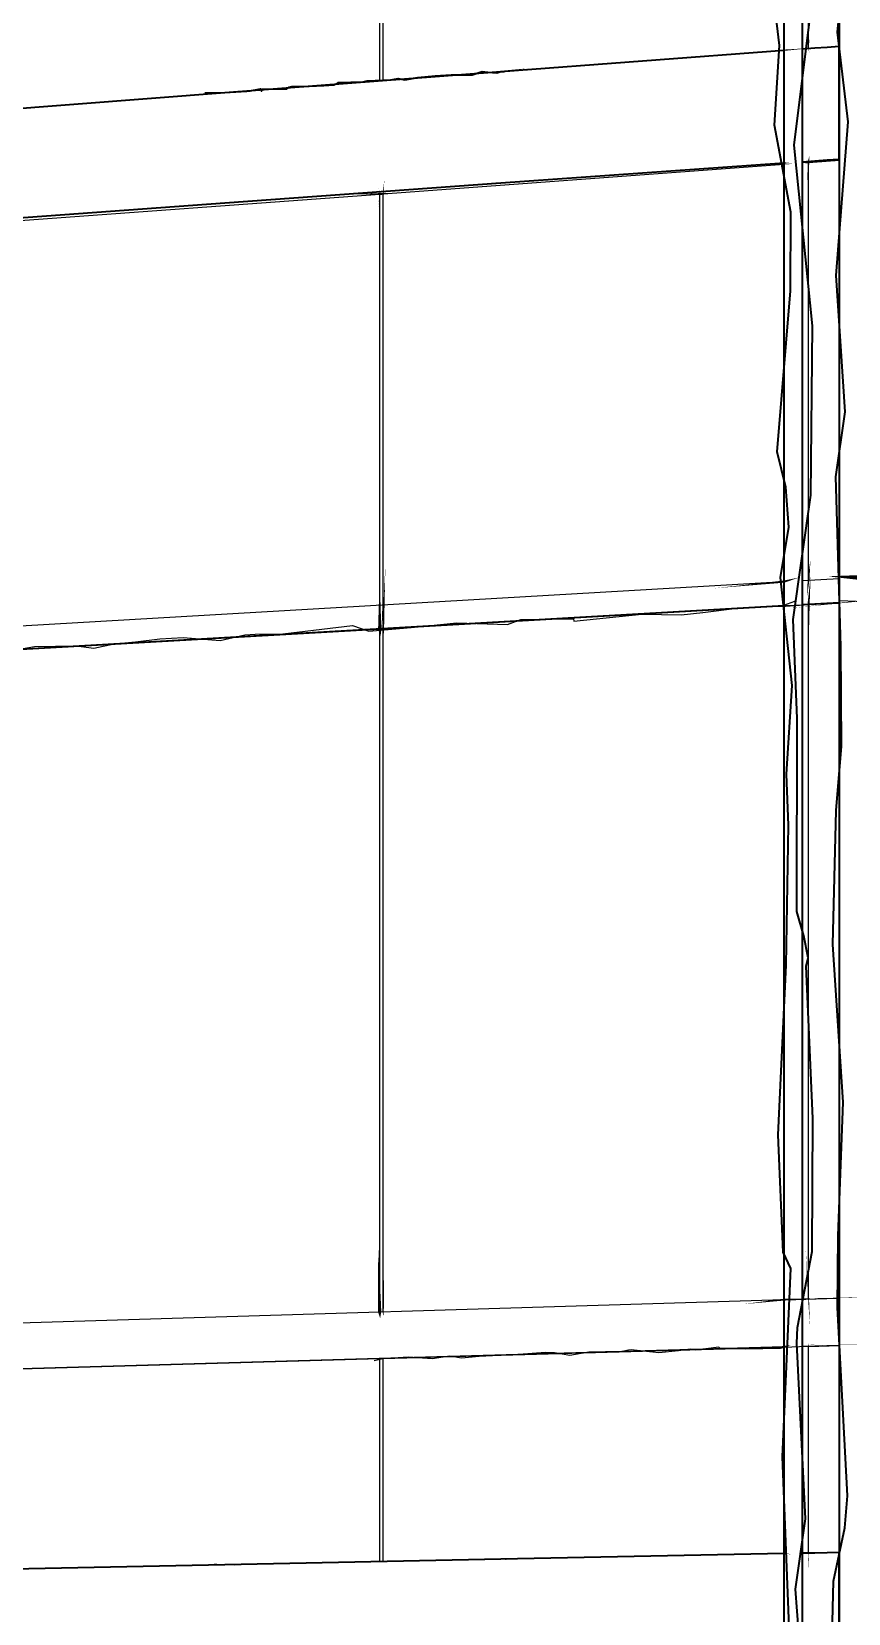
# Model space of a CAD drawing. Header units: inches. Extents: x -877 to 882, y -418 to 410.
# Drawn here: x -201.4 to -124.3, y -49.8 to 99.5 of the extents above; entities that cross this region are included whole.
import ezdxf

# ---------------------------------------------------------------- set-up
doc = ezdxf.new("R2010")
doc.units = ezdxf.units.IN
doc.header["$LTSCALE"] = 0.5
doc.header["$MEASUREMENT"] = 0
doc.layers.get('0').update_dxf_attribs({"lineweight": 18})
for name, color, linetype, lineweight in [('A-Glaz-Curt', 52, 'Continuous', 35), ('A-Glaz-Curt-Unit', 51, 'Continuous', 25), ('A-Wall', 113, 'Continuous', 35)]:
    doc.layers.add(name, color=color, linetype=linetype, lineweight=lineweight)

# ---------------------------------------------------------------- blocks, each defined once
blk = doc.blocks.new('*U12')
at = {"color": 7, "linetype": 'Continuous', "lineweight": -3}
for p, q in [((-127.89, 87.18), (-127.69, 87.19)), ((-206.31, -26.81), (-168.58, -25.73)), ((-168.58, -25.73), (-168.25, -25.72))]:
    blk.add_line(p, q, dxfattribs=at)
at = {"layer": 'A-Glaz-Curt', "color": 143, "linetype": 'Continuous', "lineweight": 35}
for p, q in [((-130.37, -232.26), (-130.37, 295.67)), ((-128.64, -232.35), (-128.64, 295.92)), ((-125.17, -232.53), (-125.17, 296.44)), ((-157.15, 95.75), (-130.37, 97.75)), ((-130.37, 87.11), (-130.37, 97.75)), ((-130.37, 97.75), (-130.37, 97.75)), ((-128.64, 97.88), (-127.49, 97.96)), ((-128.64, 87.23), (-128.64, 97.88)), ((-127.49, 97.96), (-126.33, 98.05)), ((-126.33, 98.05), (-125.18, 98.13)), ((-125.18, 87.47), (-125.18, 98.13)), ((-125.18, 98.13), (-125.17, 98.13)), ((-183.21, 93.76), (-157.15, 95.75)), ((-208.54, 91.8), (-183.21, 93.76)), ((-157.15, 85.22), (-130.37, 87.11)), ((-130.37, 87.11), (-130.37, 87.11)), ((-128.64, 87.23), (-127.49, 87.31)), ((-128.64, 87.23), (-128.08, 87.16)), ((-127.49, 87.31), (-126.33, 87.39)), ((-126.33, 87.39), (-125.18, 87.47)), ((-125.18, 87.47), (-125.17, 87.47)), ((-183.21, 83.34), (-157.15, 85.22)), ((-208.54, 81.49), (-183.21, 83.34)), ((-183.21, -45.15), (-157.15, -44.63)), ((-157.15, -44.63), (-130.37, -44.09)), ((-130.37, -54.73), (-130.37, -44.09)), ((-130.37, -44.09), (-130.37, -44.09)), ((-128.64, -44.06), (-127.49, -44.04)), ((-128.64, -54.71), (-128.64, -44.06)), ((-127.49, -44.04), (-126.33, -44.01)), ((-126.33, -44.01), (-125.18, -43.99)), ((-125.18, -54.65), (-125.18, -43.99)), ((-125.18, -43.99), (-125.17, -43.99)), ((-208.54, -45.68), (-183.21, -45.15))]:
    blk.add_line(p, q, dxfattribs=at)
at = {"layer": 'A-Glaz-Curt-Unit', "color": 141, "linetype": 'Continuous', "lineweight": 25}
for p, q in [((-128.08, 97.92), (-128.08, 117.31)), ((-168.25, 84.2), (-130.37, 87)), ((-128.08, 87.16), (-127.89, 87.18)), ((-128.08, 47.73), (-128.08, 87.16)), ((-127.69, 87.19), (-125.17, 87.36)), ((-206.31, 81.39), (-168.58, 84.17)), ((-168.25, 43.14), (-130.37, 45.3)), ((-128.08, 45.43), (-125.17, 45.58)), ((-128.08, -20.09), (-128.08, 45.43)), ((-206.31, 40.97), (-168.58, 43.12)), ((-168.25, -25.72), (-130.37, -24.64)), ((-128.08, -24.57), (-125.17, -24.49)), ((-128.08, -44.05), (-128.08, -24.57))]:
    blk.add_line(p, q, dxfattribs=at)
at = {"layer": 'A-Glaz-Curt-Unit', "color": 143, "linetype": 'Continuous', "lineweight": 25}
for p, q in [((-168.58, 94.88), (-168.58, 113.83)), ((-168.25, 94.9), (-168.25, 113.86)), ((-168.58, 84.17), (-168.25, 84.2)), ((-168.58, 45.39), (-168.58, 84.17)), ((-168.25, 45.41), (-168.25, 84.2)), ((-128.64, 47.7), (-125.18, 47.89)), ((-125.18, 45.67), (-125.18, 47.89)), ((-125.18, 47.89), (-125.17, 47.89)), ((-206.9, 43.17), (-130.4, 47.6)), ((-130.4, 45.38), (-130.4, 47.6)), ((-130.4, 47.6), (-130.37, 47.6)), ((-128.64, 45.48), (-128.64, 47.7)), ((-206.9, 41.02), (-130.4, 45.38)), ((-130.4, 45.38), (-130.37, 45.38)), ((-128.64, 45.48), (-125.18, 45.67)), ((-128.64, 45.48), (-128.08, 45.43)), ((-125.18, 45.67), (-125.17, 45.67)), ((-168.58, 43.12), (-168.25, 43.14)), ((-168.58, -21.32), (-168.58, 43.12)), ((-168.25, -21.31), (-168.25, 43.14)), ((-206.9, -22.49), (-130.4, -20.16)), ((-130.4, -24.59), (-130.4, -20.16)), ((-130.4, -20.16), (-130.37, -20.16)), ((-128.64, -20.11), (-125.18, -20.01)), ((-128.64, -24.54), (-128.64, -20.11)), ((-125.18, -24.45), (-125.18, -20.01)), ((-125.18, -20.01), (-125.17, -20.01)), ((-206.9, -26.79), (-130.4, -24.59)), ((-130.4, -24.59), (-130.37, -24.59)), ((-128.64, -24.54), (-125.18, -24.45)), ((-128.64, -24.54), (-128.08, -24.57)), ((-125.18, -24.45), (-125.17, -24.45)), ((-168.58, -44.86), (-168.58, -25.73)), ((-168.25, -44.85), (-168.25, -25.72))]:
    blk.add_line(p, q, dxfattribs=at)
blk = doc.blocks.new('New Napkin Sketch')
at = {"layer": 'A-Wall', "color": 143, "linetype": 'Continuous', "lineweight": 25}
for p, q in [((-168.58, 94.88), (-168.58, 113.83)), ((-168.25, 94.9), (-168.25, 113.86)), ((-168.58, 84.17), (-168.25, 84.2)), ((-128.64, 47.7), (-125.18, 47.89)), ((-125.18, 45.67), (-125.18, 47.89)), ((-125.18, 47.89), (-125.17, 47.89)), ((-130.4, 45.38), (-130.4, 47.6)), ((-130.4, 47.6), (-130.37, 47.6)), ((-128.64, 45.48), (-128.64, 47.7)), ((-130.4, 45.38), (-130.37, 45.38)), ((-128.64, 45.48), (-125.18, 45.67)), ((-128.64, 45.48), (-128.08, 45.43)), ((-125.18, 45.67), (-125.17, 45.67)), ((-168.58, 43.12), (-168.25, 43.14)), ((-130.4, -24.59), (-130.4, -20.16)), ((-130.4, -20.16), (-130.37, -20.16)), ((-128.64, -20.11), (-125.18, -20.01)), ((-128.64, -24.54), (-128.64, -20.11)), ((-125.18, -24.45), (-125.18, -20.01)), ((-125.18, -20.01), (-125.17, -20.01)), ((-130.4, -24.59), (-130.37, -24.59)), ((-128.64, -24.54), (-125.18, -24.45)), ((-128.64, -24.54), (-128.08, -24.57)), ((-125.18, -24.45), (-125.17, -24.45)), ((-168.58, -44.86), (-168.58, -25.73)), ((-168.25, -44.85), (-168.25, -25.72))]:
    blk.add_line(p, q, dxfattribs=at)
at = {"layer": 'A-Wall', "color": 143, "linetype": 'Continuous', "lineweight": 35}
for p, q in [((-130.37, 87.11), (-130.37, 97.75)), ((-130.37, 97.75), (-130.37, 97.75)), ((-128.64, 97.88), (-127.49, 97.96)), ((-128.64, 87.23), (-128.64, 97.88)), ((-127.49, 97.96), (-126.33, 98.05)), ((-126.33, 98.05), (-125.18, 98.13)), ((-125.18, 87.47), (-125.18, 98.13)), ((-125.18, 98.13), (-125.17, 98.13)), ((-130.37, 87.11), (-130.37, 87.11)), ((-128.64, 87.23), (-127.49, 87.31)), ((-128.64, 87.23), (-128.08, 87.16)), ((-127.49, 87.31), (-126.33, 87.39)), ((-126.33, 87.39), (-125.18, 87.47)), ((-125.18, 87.47), (-125.17, 87.47)), ((-130.37, -54.73), (-130.37, -44.09)), ((-130.37, -44.09), (-130.37, -44.09)), ((-128.64, -44.06), (-127.49, -44.04)), ((-128.64, -54.71), (-128.64, -44.06)), ((-127.49, -44.04), (-126.33, -44.01)), ((-126.33, -44.01), (-125.18, -43.99)), ((-125.18, -54.65), (-125.18, -43.99)), ((-125.18, -43.99), (-125.17, -43.99))]:
    blk.add_line(p, q, dxfattribs=at)
at = {"layer": 'A-Wall', "color": 141, "linetype": 'Continuous', "lineweight": 25}
for p, q in [((-128.08, 87.16), (-127.89, 87.18)), ((-127.69, 87.19), (-125.17, 87.36)), ((-128.08, 45.43), (-125.17, 45.58)), ((-128.08, -24.57), (-125.17, -24.49))]:
    blk.add_line(p, q, dxfattribs=at)
at = {"layer": 'A-Wall', "color": 7, "linetype": 'Continuous', "lineweight": -3}
for p, q in [((-127.89, 87.18), (-127.69, 87.19)), ((-168.58, -25.73), (-168.25, -25.72))]:
    blk.add_line(p, q, dxfattribs=at)
at = {"layer": 'A-Wall', "color": 143, "linetype": 'Continuous', "lineweight": 35, "extrusion": (0, 0, -1)}
for points in [[(129.89, -51.87), (130.55, -34.99), (129.76, -17.21), (130.48, -15.67), (130.96, -4.61), (130.21, 11.41), (129.98, 24.61), (130.15, 29.44), (129.62, 37.81), (130.72, 48), (129.94, 52.73), (130.23, 56.51), (131.06, 59.85), (129.78, 75.05), (129.76, 82.48), (131.29, 90.69), (130.82, 98.21), (131.07, 100.3)], [(128.38, -59.95), (129.3, -47.49), (128.38, -40.84), (129.18, -24.28), (129.12, -22.78), (127.74, -15.63), (127.68, -3.06), (128.32, 11.31), (128.13, 12.11), (128.54, 14.17), (129.19, 16.47), (129.16, 34.67), (129.53, 44.03), (127.88, 55.76), (127.71, 71.75), (129.44, 88.78), (127.86, 101.45)], [(125.84, -51.84), (125.71, -46.72), (124.66, -41.71), (124.4, -38.67), (125.36, -20.91), (125.28, -14.13), (124.8, -1.53), (125.8, 13.36), (125.48, 25.99), (124.96, 32.06), (125.02, 41.47), (125.51, 57.5), (124.61, 63.61), (125.48, 76.48), (124.35, 91), (125.34, 99.44), (124.75, 105.56)], [(185.1, 93.72), (183.21, 93.76), (181.14, 93.88), (180.82, 93.92), (179.84, 94.11), (179.75, 93.9), (179.64, 94.08), (177.35, 94.11), (177.24, 94.16), (177.12, 94.25), (176.87, 94.33), (175.94, 94.32), (173.85, 94.42), (172.9, 94.49), (172.56, 94.64), (172.51, 94.71), (170.14, 94.75), (169.77, 94.87), (167.53, 94.95), (166.84, 95.09), (166.21, 94.96), (164.97, 95.17), (163.34, 95.33), (161.82, 95.43), (159.85, 95.42), (158.89, 95.74), (158.38, 95.68), (157.53, 95.6), (157.15, 95.75), (156.81, 95.73)]]:
    blk.add_lwpolyline(points, dxfattribs=at)
at = {"layer": 'A-Wall', "color": 141, "linetype": 'Continuous', "lineweight": 25, "extrusion": (0, 0, -1)}
for points in [[(128.01, 97.49, 0, 0.0563, 0), (128.08, 97.92, 0.0563, 0, 0), (127.99, 99.05, 0, 0, 0), (128.14, 100.58, 0, 0, 0), (128.05, 101.54, 0, 0, 0), (128.01, 103.2, 0, 0, 0), (128.07, 103.45, 0, 0, 0), (128.07, 104.16, 0, 0, 0), (128.03, 104.25, 0, 0, 0), (127.98, 105.21, 0, 0, 0), (128.1, 106.69, 0, 0, 0), (128.13, 107.56, 0, 0, 0), (127.99, 109.1, 0, 0, 0), (128.15, 109.15, 0, 0, 0), (128.15, 110.05, 0, 0, 0), (128.01, 110.17, 0, 0, 0), (128.11, 111.32, 0, 0, 0), (128.03, 113.12, 0, 0, 0), (128.04, 114.6, 0, 0, 0), (128.01, 115, 0, 0, 0), (128.05, 115.58, 0, 0, 0), (128.07, 117.14, 0, 0.0267, 0), (128.08, 117.31, 0.0267, 0, 0), (128.07, 118.74, 0, 0, 0)], [(171.18, 84.15, 0, 0.16, 0), (168.25, 84.2, 0.16, 0, 0), (167.55, 84.27, 0, 0, 0), (165.94, 84.32, 0, 0, 0), (162.69, 84.79, 0, 0, 0), (160.64, 84.77, 0, 0, 0), (157.28, 85.01, 0, 0, 0), (153.52, 85.35, 0, 0, 0), (152.61, 85.31, 0, 0, 0), (149.31, 85.58, 0, 0, 0), (146.87, 85.87, 0, 0, 0), (144.96, 85.9, 0, 0, 0), (144.05, 85.85, 0, 0, 0), (141.62, 86.06, 0, 0, 0), (139.82, 86.3, 0, 0, 0), (138.98, 86.42, 0, 0, 0), (138.75, 86.56, 0, 0, 0), (136.7, 86.37, 0, 0, 0), (133.34, 86.85, 0, 0, 0), (132.27, 86.94, 0, 0.0372, 0), (130.37, 87, 0.0372, 0, 0), (129.77, 87, 0, 0, 0)], [(128.24, 46.14, 0, 0.17, 0), (128.08, 47.73, 0.17, 0, 0), (127.9, 49.72, 0, 0, 0), (127.9, 53, 0, 0, 0), (128.25, 56.23, 0, 0, 0), (128.11, 59.17, 0, 0, 0), (128.1, 61.1, 0, 0, 0), (127.98, 63.15, 0, 0, 0), (127.94, 64.33, 0, 0, 0), (128.09, 67.84, 0, 0, 0), (127.95, 68.69, 0, 0, 0), (128.23, 69.76, 0, 0, 0), (127.96, 71.34, 0, 0, 0), (128.17, 71.74, 0, 0, 0), (127.89, 74.05, 0, 0, 0), (128.17, 76.03, 0, 0, 0), (128.24, 77.49, 0, 0, 0), (128.08, 77.72, 0, 0, 0), (127.92, 79.32, 0, 0, 0), (127.96, 83.21, 0, 0, 0), (128.22, 83.61, 0, 0, 0), (128.2, 85.34, 0, 0.16, 0), (128.08, 87.16, 0.16, 0, 0), (128, 87.85, 0, 0, 0)], [(208.95, 81.13, 0, 0.0141, 0), (206.31, 81.39, 0.0141, 0, 0), (202.91, 81.5, 0, 0, 0), (202.03, 81.54, 0, 0, 0), (198.6, 81.85, 0, 0, 0), (195.91, 82, 0, 0, 0), (193.97, 82.28, 0, 0, 0), (190.81, 82.4, 0, 0, 0), (189.83, 82.44, 0, 0, 0), (186.35, 83, 0, 0, 0), (182.69, 83.29, 0, 0, 0), (180.15, 83.37, 0, 0, 0), (177.75, 83.36, 0, 0, 0), (177.33, 83.62, 0, 0, 0), (175.17, 83.72, 0, 0, 0), (172.56, 83.85, 0, 0, 0), (172.44, 83.8, 0, 0, 0), (170.27, 84.2, 0, 0.15, 0), (168.58, 84.17, 0.15, 0, 0), (168.3, 84.07, 0, 0, 0)], [(127.94, -22.77, 0, 0.0906, 0), (128.08, -20.09, 0.0906, 0, 0), (128.35, -15.43, 0, 0, 0), (128.15, -12.68, 0, 0, 0), (128.32, -10.78, 0, 0, 0), (127.86, -6.46, 0, 0, 0), (128.26, -5.69, 0, 0, 0), (128.33, 0.29, 0, 0, 0), (128.3, 1.84, 0, 0, 0), (128, 3.28, 0, 0, 0), (127.89, 9.04, 0, 0, 0), (128.09, 15.15, 0, 0, 0), (127.8, 17.43, 0, 0, 0), (128.19, 22.72, 0, 0, 0), (127.84, 22.95, 0, 0, 0), (128.31, 26.34, 0, 0, 0), (128.26, 28.09, 0, 0, 0), (128.3, 31.31, 0, 0, 0), (127.83, 32.14, 0, 0, 0), (127.77, 35.34, 0, 0, 0), (128.08, 41.11, 0, 0.204, 0), (128.08, 45.43, 0.204, 0, 0), (127.89, 48.06, 0, 0, 0)], [(168.64, 43.18, 0, 0.133, 0), (168.25, 43.14, 0.133, 0, 0), (167.72, 43.07, 0, 0, 0), (163.96, 43.25, 0, 0, 0), (163.07, 43.26, 0, 0, 0), (159.97, 43.46, 0, 0, 0), (158.58, 43.54, 0, 0, 0), (157.52, 43.89, 0, 0, 0), (155.79, 43.68, 0, 0, 0), (153.1, 43.84, 0, 0, 0), (151.87, 44.14, 0, 0, 0), (150.81, 43.95, 0, 0, 0), (149.87, 44.23, 0, 0, 0), (147.46, 44.48, 0, 0, 0), (145.4, 44.39, 0, 0, 0), (144.87, 44.41, 0, 0, 0), (141.14, 44.64, 0, 0, 0), (139.28, 44.76, 0, 0, 0), (135.73, 45.12, 0, 0, 0), (135.38, 45.18, 0, 0, 0), (132.58, 45.17, 0, 0.179, 0), (130.37, 45.3, 0.179, 0, 0), (127.06, 45.45, 0, 0, 0)], [(203.43, 41.31, 0, 0, 0), (201.51, 41.2, 0, 0, 0), (201.36, 41.2, 0, 0, 0), (199.41, 41.44, 0, 0, 0), (197.26, 41.37, 0, 0, 0), (194.05, 41.62, 0, 0, 0), (191.9, 41.74, 0, 0, 0), (191.04, 41.98, 0, 0, 0), (187.86, 41.85, 0, 0, 0), (186.18, 42.29, 0, 0, 0), (184.72, 42.39, 0, 0, 0), (181.52, 42.47, 0, 0, 0), (181.23, 42.46, 0, 0, 0), (178.39, 42.7, 0, 0, 0), (178.24, 42.5, 0, 0, 0), (174.87, 42.68, 0, 0, 0), (174.21, 42.68, 0, 0, 0), (170.47, 43.06, 0, 0, 0), (169.15, 43.16, 0, 0.186, 0), (168.58, 43.12, 0.186, 0, 0), (167.15, 43.17, 0, 0, 0)], [(128.13, -45.67, 0, 0.0647, 0), (128.08, -44.05, 0.0647, 0, 0), (128.08, -43.29, 0, 0, 0), (128.09, -41.57, 0, 0, 0), (128.03, -40.14, 0, 0, 0), (128.11, -39.92, 0, 0, 0), (128.15, -39.69, 0, 0, 0), (128.16, -38.71, 0, 0, 0), (128, -38.23, 0, 0, 0), (128.15, -36.69, 0, 0, 0), (128.12, -35.2, 0, 0, 0), (128.17, -34.32, 0, 0, 0), (128.17, -33.49, 0, 0, 0), (128.15, -32.99, 0, 0, 0), (128.01, -32.32, 0, 0, 0), (127.99, -31.9, 0, 0, 0), (127.98, -30.91, 0, 0, 0), (128, -30.74, 0, 0, 0), (128.09, -28.88, 0, 0, 0), (128.17, -28.14, 0, 0, 0), (128.01, -26.76, 0, 0, 0), (128.03, -24.85, 0, 0.07, 0), (128.08, -24.57, 0.07, 0, 0), (128.05, -24.31, 0, 0, 0)]]:
    blk.add_lwpolyline(points, format="xyseb", dxfattribs=at)
at = {"layer": 'A-Wall', "color": 143, "linetype": 'Continuous', "lineweight": 35, "extrusion": (0, 0, -1)}
for points in [[(158.94, 95.5, 0, 0.108, 0), (157.15, 95.75, 0.108, 0, 0), (154.57, 96.04, 0, 0, 0), (154.24, 96.05, 0, 0, 0), (151.61, 96.26, 0, 0, 0), (151.41, 96.26, 0, 0, 0), (150.42, 96.14, 0, 0, 0), (150.09, 96.23, 0, 0, 0), (149.02, 96.41, 0, 0, 0), (146.35, 96.64, 0, 0, 0), (144.19, 96.69, 0, 0, 0), (141.93, 96.98, 0, 0, 0), (141.65, 96.82, 0, 0, 0), (141.12, 96.96, 0, 0, 0), (140.88, 96.91, 0, 0, 0), (138.4, 97.25, 0, 0, 0), (135.74, 97.43, 0, 0, 0), (134.72, 97.35, 0, 0, 0), (132.6, 97.63, 0, 0, 0), (132.26, 97.55, 0, 0, 0), (131.41, 97.73, 0, 0.119, 0), (130.37, 97.75, 0.119, 0, 0), (127.74, 97.96, 0, 0, 0)], [(208.92, 91.88, 0, 0.0723, 0), (208.54, 91.8, 0.0723, 0, 0), (206.75, 92.05, 0, 0, 0), (204.46, 92.15, 0, 0, 0), (203.63, 92.3, 0, 0, 0), (201.19, 92.43, 0, 0, 0), (200.39, 92.34, 0, 0, 0), (198.96, 92.48, 0, 0, 0), (197.45, 92.72, 0, 0, 0), (197.14, 92.56, 0, 0, 0), (195.68, 92.71, 0, 0, 0), (195.61, 92.91, 0, 0, 0), (195.43, 92.72, 0, 0, 0), (195.15, 92.79, 0, 0, 0), (193.16, 92.97, 0, 0, 0), (190.86, 93.21, 0, 0, 0), (190.73, 93.27, 0, 0, 0), (190.29, 93.24, 0, 0, 0), (187.83, 93.49, 0, 0, 0), (185.61, 93.67, 0, 0, 0), (183.28, 93.66, 0, 0.0826, 0), (183.21, 93.76, 0.0826, 0, 0), (181.94, 93.88, 0, 0, 0)], [(158.32, 85.2, 0, 0.0628, 0), (157.15, 85.22, 0.0628, 0, 0), (155.94, 85.26, 0, 0, 0), (154.68, 85.51, 0, 0, 0), (152.52, 85.55, 0, 0, 0), (150.62, 85.57, 0, 0, 0), (148.8, 85.85, 0, 0, 0), (148.34, 85.97, 0, 0, 0), (145.99, 85.89, 0, 0, 0), (145.92, 86.06, 0, 0, 0), (145.3, 86.09, 0, 0, 0), (145.14, 86.06, 0, 0, 0), (142.73, 86.28, 0, 0, 0), (141.27, 86.27, 0, 0, 0), (140.88, 86.24, 0, 0, 0), (140.04, 86.45, 0, 0, 0), (139.83, 86.49, 0, 0, 0), (138.73, 86.56, 0, 0, 0), (136.36, 86.67, 0, 0, 0), (135.68, 86.67, 0, 0, 0), (133.88, 86.81, 0, 0, 0), (131.87, 86.89, 0, 0.124, 0), (130.37, 87.11, 0.124, 0, 0), (129.63, 87.09, 0, 0, 0)], [(184.8, 83.13, 0, 0.102, 0), (183.21, 83.34, 0.102, 0, 0), (182.15, 83.43, 0, 0, 0), (180.92, 83.54, 0, 0, 0), (180.84, 83.56, 0, 0, 0), (179.87, 83.71, 0, 0, 0), (177.86, 83.81, 0, 0, 0), (177.01, 83.92, 0, 0, 0), (175.83, 83.91, 0, 0, 0), (173.32, 84.14, 0, 0, 0), (171.12, 84.21, 0, 0, 0), (170.31, 84.23, 0, 0, 0), (170.14, 84.27, 0, 0, 0), (169.98, 84.39, 0, 0, 0), (169.54, 84.31, 0, 0, 0), (167.73, 84.49, 0, 0, 0), (166.72, 84.4, 0, 0, 0), (165.83, 84.6, 0, 0, 0), (164.87, 84.61, 0, 0, 0), (162.65, 84.89, 0, 0, 0), (160.2, 84.96, 0, 0, 0), (157.75, 85.28, 0, 0.0316, 0), (157.15, 85.22, 0.0316, 0, 0), (156.17, 85.36, 0, 0, 0)], [(201.8, 81.96, 0, 0, 0), (200.35, 82.12, 0, 0, 0), (198.54, 82.25, 0, 0, 0), (198.11, 82.25, 0, 0, 0), (196.46, 82.32, 0, 0, 0), (196.45, 82.4, 0, 0, 0), (195.93, 82.36, 0, 0, 0), (194.55, 82.52, 0, 0, 0), (192.51, 82.72, 0, 0, 0), (190.05, 82.76, 0, 0, 0), (189.2, 82.82, 0, 0, 0), (188.77, 82.84, 0, 0, 0), (187.28, 82.93, 0, 0, 0), (186.9, 83.01, 0, 0, 0), (184.81, 83.21, 0, 0, 0), (183.81, 83.21, 0, 0.0755, 0), (183.21, 83.34, 0.0755, 0, 0), (183.12, 83.32, 0, 0, 0)], [(184.36, -45.08, 0, 0.067, 0), (183.21, -45.15, 0.067, 0, 0), (182.23, -45.26, 0, 0, 0), (181.25, -45.15, 0, 0, 0), (179.14, -45.13, 0, 0, 0), (176.81, -45.05, 0, 0, 0), (174.39, -45.07, 0, 0, 0), (174.23, -44.88, 0, 0, 0), (173.14, -45.06, 0, 0, 0), (172.98, -44.92, 0, 0, 0), (170.74, -44.98, 0, 0, 0), (168.23, -44.91, 0, 0, 0), (167.83, -44.75, 0, 0, 0), (165.26, -44.72, 0, 0, 0), (163.48, -44.8, 0, 0, 0), (162.5, -44.72, 0, 0, 0), (160.38, -44.69, 0, 0, 0), (158.32, -44.6, 0, 0.0723, 0), (157.15, -44.63, 0.0723, 0, 0), (154.86, -44.58, 0, 0, 0)], [(158.9, -44.76, 0, 0.0977, 0), (157.15, -44.63, 0.0977, 0, 0), (156.55, -44.73, 0, 0, 0), (155.39, -44.56, 0, 0, 0), (153.4, -44.58, 0, 0, 0), (151.38, -44.52, 0, 0, 0), (151.11, -44.47, 0, 0, 0), (148.47, -44.35, 0, 0, 0), (147.56, -44.47, 0, 0, 0), (144.98, -44.4, 0, 0, 0), (142.51, -44.46, 0, 0, 0), (140.91, -44.34, 0, 0, 0), (139.24, -44.34, 0, 0, 0), (138.06, -44.35, 0, 0, 0), (136.48, -44.09, 0, 0, 0), (136.18, -44.09, 0, 0, 0), (134.24, -44.23, 0, 0, 0), (133.59, -44.14, 0, 0, 0), (132.87, -44.03, 0, 0, 0), (130.46, -44.07, 0, 0.0779, 0), (130.37, -44.09, 0.0779, 0, 0), (129.67, -44.21, 0, 0, 0)], [(209.47, -45.62, 0, 0.0599, 0), (208.54, -45.68, 0.0599, 0, 0), (207.61, -45.59, 0, 0, 0), (205.77, -45.73, 0, 0, 0), (203.55, -45.56, 0, 0, 0), (201.22, -45.63, 0, 0, 0), (199.03, -45.48, 0, 0, 0), (196.87, -45.39, 0, 0, 0), (196.58, -45.42, 0, 0, 0), (196.29, -45.3, 0, 0, 0), (194.61, -45.46, 0, 0, 0), (192.52, -45.42, 0, 0, 0), (190.63, -45.22, 0, 0, 0), (189.5, -45.34, 0, 0, 0), (188.77, -45.33, 0, 0, 0), (188.01, -45.29, 0, 0, 0), (185.72, -45.14, 0, 0, 0), (185.39, -45.25, 0, 0, 0), (185.22, -45.31, 0, 0, 0), (184.17, -45.06, 0, 0, 0), (183.42, -45.17, 0, 0.032, 0), (183.21, -45.15, 0.032, 0, 0), (181.18, -45.22, 0, 0, 0)]]:
    blk.add_lwpolyline(points, format="xyseb", dxfattribs=at)
at = {"layer": 'A-Wall', "color": 143, "linetype": 'Continuous', "lineweight": 25, "extrusion": (0, 0, -1)}
for points in [[(168.42, 42.78, 0, 0.151, 0), (168.25, 45.41, 0.151, 0, 0), (168.2, 46.52, 0, 0, 0), (168.18, 49.2, 0, 0, 0), (168.34, 50.35, 0, 0, 0), (168.41, 50.75, 0, 0, 0), (168.43, 52.62, 0, 0, 0), (168.19, 56.13, 0, 0, 0), (168.16, 58.62, 0, 0, 0), (168.14, 59.75, 0, 0, 0), (168.14, 62.93, 0, 0, 0), (168.39, 66.66, 0, 0, 0), (168.39, 68.56, 0, 0, 0), (168.31, 71.85, 0, 0, 0), (168.38, 73.35, 0, 0, 0), (168.16, 76.99, 0, 0, 0), (168.36, 80.53, 0, 0, 0), (168.19, 81.57, 0, 0, 0), (168.34, 83.76, 0, 0.0875, 0), (168.25, 84.2, 0.0875, 0, 0), (168.14, 85.57, 0, 0, 0)], [(168.43, 41.63, 0, 0.00297, 0), (168.58, 45.39, 0.00297, 0, 0), (168.48, 48.27, 0, 0, 0), (168.54, 50, 0, 0, 0), (168.39, 51.32, 0, 0, 0), (168.55, 52.53, 0, 0, 0), (168.69, 55.15, 0, 0, 0), (168.55, 57.48, 0, 0, 0), (168.7, 59.86, 0, 0, 0), (168.52, 60.19, 0, 0, 0), (168.76, 63.29, 0, 0, 0), (168.61, 66.3, 0, 0, 0), (168.46, 67.98, 0, 0, 0), (168.39, 68.99, 0, 0, 0), (168.51, 70.81, 0, 0, 0), (168.53, 73.18, 0, 0, 0), (168.47, 74.06, 0, 0, 0), (168.76, 74.92, 0, 0, 0), (168.47, 78.67, 0, 0, 0), (168.5, 79.72, 0, 0, 0), (168.58, 81.59, 0, 0, 0), (168.74, 82.22, 0, 0, 0), (168.73, 82.92, 0, 0.0277, 0), (168.58, 84.17, 0.0277, 0, 0), (168.68, 84.83, 0, 0, 0)], [(126.28, 48.1, 0, 0.441, 0), (123.37, 47.99, 0.441, 0, 0), (119.08, 47.91, 0, 0, 0), (116.38, 48.43, 0, 0, 0), (114.28, 48.4, 0, 0, 0), (105.79, 49.22, 0, 0, 0), (99.07, 49.58, 0, 0, 0), (92.93, 49.56, 0, 0, 0), (88.4, 49.49, 0, 0, 0), (82.48, 50.41, 0, 0, 0), (78.76, 49.98, 0, 0, 0), (71.06, 50.86, 0, 0, 0), (66.46, 50.52, 0, 0, 0), (63.18, 51.06, 0, 0, 0), (54.46, 51.45, 0, 0, 0), (48.12, 51.72, 0, 0, 0), (43.67, 51.79, 0, 0, 0), (38.69, 52.17, 0, 0.272, 0), (34.38, 52.58, 0.272, 0, 0), (26.26, 52.99, 0, 0, 0)], [(129.97, 45.08, 0, 0.0732, 0), (123.37, 45.76, 0.0732, 0, 0), (116.51, 45.96, 0, 0, 0), (114.64, 46.38, 0, 0, 0), (112.2, 46.51, 0, 0, 0), (106.16, 46.29, 0, 0, 0), (98.62, 47.17, 0, 0, 0), (97.59, 46.77, 0, 0, 0), (91.59, 47.37, 0, 0, 0), (89.11, 47.46, 0, 0, 0), (84.84, 47.93, 0, 0, 0), (81.26, 48.17, 0, 0, 0), (73.02, 48.35, 0, 0, 0), (69.88, 48.65, 0, 0, 0), (61.33, 49, 0, 0, 0), (54.13, 49.55, 0, 0, 0), (48.54, 49.9, 0, 0, 0), (46.41, 49.68, 0, 0, 0), (42.22, 49.86, 0, 0.265, 0), (36.27, 50.19, 0.265, 0, 0), (35.13, 49.87, 0, 0, 0)], [(213.82, 42.49, 0, 0.239, 0), (206.9, 43.17, 0.239, 0, 0), (202.93, 43.51, 0, 0, 0), (198.86, 43.41, 0, 0, 0), (196.27, 43.75, 0, 0, 0), (195.51, 44.21, 0, 0, 0), (189.26, 43.99, 0, 0, 0), (183.72, 44.43, 0, 0, 0), (181.38, 44.63, 0, 0, 0), (175.56, 44.91, 0, 0, 0), (168.84, 45.04, 0, 0, 0), (162.83, 45.34, 0, 0, 0), (162.46, 45.84, 0, 0, 0), (156.47, 45.8, 0, 0, 0), (149.85, 46.11, 0, 0, 0), (144.18, 46.79, 0, 0, 0), (139.82, 47.34, 0, 0, 0), (137.01, 46.97, 0, 0.201, 0), (130.4, 47.6, 0.201, 0, 0), (128.93, 48, 0, 0, 0)], [(168.54, -21.92, 0, 0.309, 0), (168.58, -21.32, 0.309, 0, 0), (168.72, -14.91, 0, 0, 0), (168.49, -12.54, 0, 0, 0), (168.42, -6.8, 0, 0, 0), (168.56, -4.34, 0, 0, 0), (168.67, 1.48, 0, 0, 0), (168.46, 4.25, 0, 0, 0), (168.72, 8.67, 0, 0, 0), (168.5, 9.18, 0, 0, 0), (168.52, 12.81, 0, 0, 0), (168.79, 14.9, 0, 0, 0), (168.75, 16.37, 0, 0, 0), (168.81, 17.34, 0, 0, 0), (168.35, 17.69, 0, 0, 0), (168.84, 21.07, 0, 0, 0), (168.76, 22.88, 0, 0, 0), (168.81, 25.16, 0, 0, 0), (168.5, 30.77, 0, 0, 0), (168.49, 33.58, 0, 0, 0), (168.73, 35.56, 0, 0, 0), (168.57, 41.58, 0, 0, 0), (168.49, 42.46, 0, 0.303, 0), (168.58, 43.12, 0.303, 0, 0), (168.58, 48.22, 0, 0, 0)], [(168.23, -21.74, 0, 0.119, 0), (168.25, -21.31, 0.119, 0, 0), (168.17, -17.87, 0, 0, 0), (168.2, -13.13, 0, 0, 0), (168.04, -11.09, 0, 0, 0), (168.18, -9.02, 0, 0, 0), (167.96, -8.31, 0, 0, 0), (168.15, -2.77, 0, 0, 0), (168.39, -1.22, 0, 0, 0), (168.28, 3.03, 0, 0, 0), (168.52, 7.93, 0, 0, 0), (167.98, 10.2, 0, 0, 0), (168.06, 10.5, 0, 0, 0), (168.13, 14.38, 0, 0, 0), (168.32, 17.44, 0, 0, 0), (168.32, 20.02, 0, 0, 0), (168.28, 22.05, 0, 0, 0), (168.04, 24.27, 0, 0, 0), (168.01, 27.48, 0, 0, 0), (168.01, 32.7, 0, 0, 0), (168.21, 35.4, 0, 0, 0), (168.4, 38.12, 0, 0, 0), (168.29, 40.87, 0, 0.167, 0), (168.25, 43.14, 0.167, 0, 0), (168.04, 49.25, 0, 0, 0)], [(130.89, -20.1, 0, 0.0413, 0), (123.37, -19.96, 0.0413, 0, 0), (117.2, -19.67, 0, 0, 0), (109.23, -19.89, 0, 0, 0), (108.15, -19.64, 0, 0, 0), (101.06, -19.25, 0, 0, 0), (98.86, -19, 0, 0, 0), (96.51, -19.62, 0, 0, 0), (95.26, -18.8, 0, 0, 0), (91.36, -19.46, 0, 0, 0), (83.64, -18.46, 0, 0, 0), (77.17, -18.42, 0, 0, 0), (72.43, -18.43, 0, 0, 0), (68.3, -18.04, 0, 0, 0), (61.72, -18.15, 0, 0, 0), (56.64, -17.92, 0, 0, 0), (54.03, -17.75, 0, 0, 0), (46.53, -18, 0, 0, 0), (43.28, -17.43, 0, 0, 0), (36.94, -17.43, 0, 0.219, 0), (36.27, -17.59, 0.219, 0, 0), (34.97, -17.89, 0, 0, 0)], [(208.72, -22.27, 0, 0.0599, 0), (206.9, -22.49, 0.0599, 0, 0), (204.12, -22.59, 0, 0, 0), (201.67, -22.25, 0, 0, 0), (197.1, -22.01, 0, 0, 0), (193.6, -21.74, 0, 0, 0), (187.14, -21.7, 0, 0, 0), (182.1, -21.85, 0, 0, 0), (177.18, -21.79, 0, 0, 0), (171.35, -21.31, 0, 0, 0), (170.68, -21.08, 0, 0, 0), (168.56, -21.67, 0, 0, 0), (164.55, -21.06, 0, 0, 0), (157.67, -21.1, 0, 0, 0), (152.03, -20.53, 0, 0, 0), (148.41, -20.67, 0, 0, 0), (144.43, -20.26, 0, 0, 0), (141.15, -20.7, 0, 0, 0), (140.66, -20.81, 0, 0, 0), (137.38, -20.62, 0, 0, 0), (137.16, -20.35, 0, 0, 0), (134.27, -20.59, 0, 0.175, 0), (130.4, -20.16, 0.175, 0, 0), (124.98, -20.07, 0, 0, 0)], [(128.13, -24.36, 0, 0.033, 0), (123.37, -24.4, 0.033, 0, 0), (119.18, -24.39, 0, 0, 0), (115.56, -23.98, 0, 0, 0), (107.56, -24.27, 0, 0, 0), (100.51, -24.23, 0, 0, 0), (97.53, -23.85, 0, 0, 0), (88.81, -23.5, 0, 0, 0), (82.9, -22.93, 0, 0, 0), (81.61, -23.44, 0, 0, 0), (72.91, -22.98, 0, 0, 0), (68.91, -22.91, 0, 0, 0), (67.94, -22.62, 0, 0, 0), (64.17, -23.07, 0, 0, 0), (59.6, -22.52, 0, 0, 0), (56.31, -22.91, 0, 0, 0), (48.38, -22.84, 0, 0, 0), (43.2, -22.23, 0, 0, 0), (42.26, -22.08, 0, 0, 0), (39.58, -22.46, 0, 0.322, 0), (35.31, -22.15, 0.322, 0, 0), (26.67, -21.6, 0, 0, 0)], [(210.69, -26.85, 0, 0.0521, 0), (206.9, -26.79, 0.0521, 0, 0), (199.67, -26.68, 0, 0, 0), (193.09, -26.07, 0, 0, 0), (191.67, -26.22, 0, 0, 0), (191.28, -26.19, 0, 0, 0), (183.83, -26.34, 0, 0, 0), (179.61, -25.66, 0, 0, 0), (178.07, -25.67, 0, 0, 0), (172.06, -26.08, 0, 0, 0), (165.02, -25.39, 0, 0, 0), (164.89, -25.29, 0, 0, 0), (164.84, -25.28, 0, 0, 0), (159.92, -25.77, 0, 0, 0), (154.94, -25.37, 0, 0, 0), (148.27, -25.46, 0, 0, 0), (147.52, -24.83, 0, 0, 0), (142.92, -24.68, 0, 0, 0), (138.87, -25.05, 0, 0, 0), (134.79, -24.75, 0, 0, 0), (131.27, -24.67, 0, 0.145, 0), (130.4, -24.59, 0.145, 0, 0), (129.71, -24.45, 0, 0, 0)]]:
    blk.add_lwpolyline(points, format="xyseb", dxfattribs=at)
at = {"layer": 'A-Wall', "color": 141, "linetype": 'Continuous', "lineweight": 25, "extrusion": (0, 0, -1)}
for points in [[(125.13, 45.81), (122.83, 45.71)], [(169.1, -25.92), (168.25, -25.72), (165.89, -25.57), (163.62, -25.72), (161.95, -25.47), (160.86, -25.66), (159.2, -25.49), (155.44, -25.32), (152.93, -25.13), (152.08, -25.16), (150.61, -25.4), (148.84, -25.09), (145.67, -25.03), (145.07, -24.91), (144.82, -24.86), (142.21, -25.14), (140.37, -24.97), (139.25, -24.79), (139.15, -24.84), (138.76, -24.89), (136.56, -24.63), (136.51, -24.7), (134.08, -24.81), (130.74, -24.73), (130.37, -24.64), (126.75, -24.5)]]:
    blk.add_lwpolyline(points, dxfattribs=at)
at = {"layer": 'A-Wall', "color": 143, "linetype": 'Continuous', "lineweight": 25, "extrusion": (0, 0, -1)}
blk.add_lwpolyline([(205.3, 40.75), (201.17, 41.47), (197.24, 41.55), (195.59, 41.31), (193.65, 41.72), (191.65, 41.93), (189.34, 42.2), (187.15, 42.34), (183.65, 42.04), (181.33, 42.59), (180.35, 42.64), (177.73, 42.68), (171.14, 43.45), (169.6, 42.93), (165.6, 43.26), (161.28, 43.71), (156.5, 43.55), (155.26, 44.03), (150.29, 44.09), (150.24, 43.88), (143.82, 44.53), (140.1, 44.47), (138.06, 44.69), (134.56, 45.13), (130.4, 45.38), (129.37, 45.77)], dxfattribs=at)
at = {"layer": 'A-Wall', "color": 7, "linetype": 'Continuous', "lineweight": -3, "extrusion": (0, 0, -1)}
blk.add_lwpolyline([(206.47, -26.75, 0, 0.173, 0), (206.31, -26.81, 0.173, 0, 0), (202.9, -26.72, 0, 0, 0), (201.12, -26.5, 0, 0, 0), (197.8, -26.46, 0, 0, 0), (197.35, -26.5, 0, 0, 0), (193.96, -26.33, 0, 0, 0), (191.05, -26.25, 0, 0, 0), (190.4, -26.3, 0, 0, 0), (190.19, -26.44, 0, 0, 0), (190.04, -26.22, 0, 0, 0), (187.76, -26.1, 0, 0, 0), (184.49, -26.32, 0, 0, 0), (183.95, -26.24, 0, 0, 0), (180.8, -26.22, 0, 0, 0), (180.11, -25.97, 0, 0, 0), (177.08, -25.86, 0, 0, 0), (174.25, -26.08, 0, 0, 0), (171.83, -25.81, 0, 0, 0), (169.08, -25.9, 0, 0.00264, 0), (168.58, -25.73, 0.00264, 0, 0), (165.65, -25.71, 0, 0, 0)], format="xyseb", dxfattribs=at)

msp = doc.modelspace()

# ---------------------------------------------------------------- block references
msp.add_blockref('New Napkin Sketch', (0, 0))
at = {"color": 7, "linetype": 'Continuous', "lineweight": -3}
msp.add_blockref('*U12', (0, 0), dxfattribs=at)

doc.saveas('drawing.dxf')
